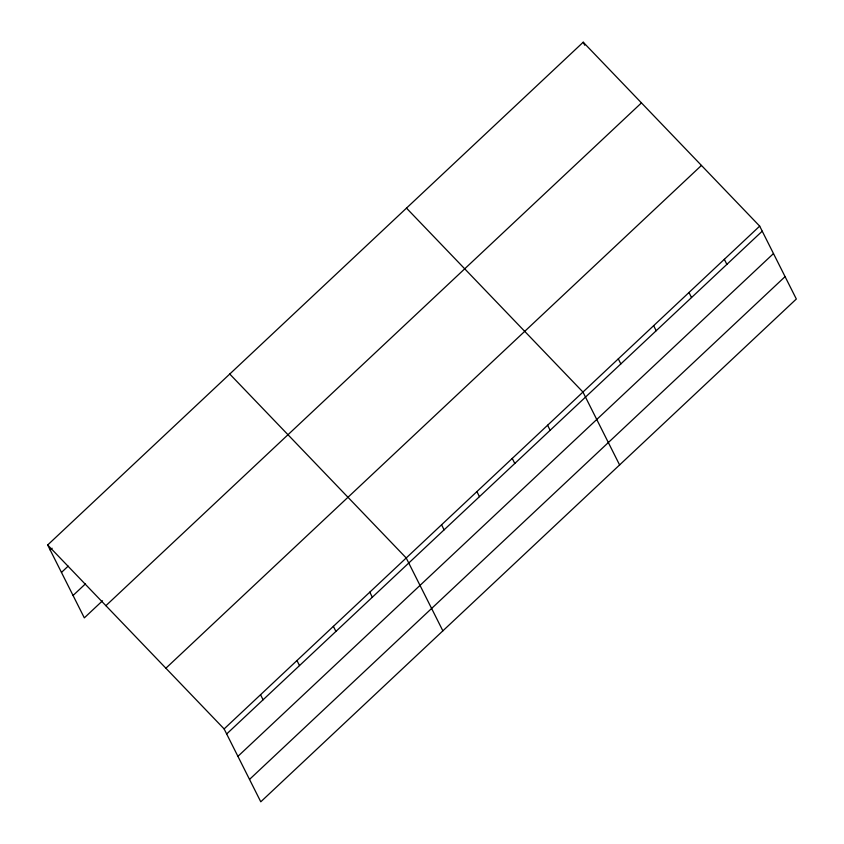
<?xml version="1.0" encoding="UTF-8"?>
<svg xmlns="http://www.w3.org/2000/svg" width="844" height="844" viewBox="0 0 844 844"><rect width="100%" height="100%" fill="white"/><g stroke="black" fill="none" stroke-linecap="round" stroke-linejoin="round"><path stroke-width="1.27" d="M47.665 544.981L583.225 42.2L759.684 226.129L796.335 299.019L260.775 801.8L224.124 728.921L47.665 544.981L84.316 617.871L102.525 600.78M50.207 550.045L52.117 548.241M61.464 572.422L68.174 566.124M73.059 595.484L85.518 583.795M105.89 605.686L641.451 102.894M165.888 668.216L701.448 165.435M224.124 728.921L759.684 226.129M226.667 733.974L762.227 231.182M237.924 756.351L773.484 253.569M249.518 779.413L785.078 276.632M406.481 208.12L582.951 392.049L619.601 464.938M229.747 374.04L406.217 557.968L442.868 630.848M724.331 259.308L726.874 264.372M583.225 42.2L584.744 45.228M688.989 292.499L691.531 297.552M653.636 325.678L656.178 330.732M618.293 358.869L620.836 363.922M547.598 425.228L550.14 430.292M512.255 458.419L514.798 463.472M476.902 491.598L479.445 496.652M441.56 524.789L444.102 529.842M369.799 592.161L372.341 597.214M333.38 626.343L335.923 631.407M296.961 660.535L299.504 665.589M260.543 694.728L263.085 699.781"/></g></svg>
